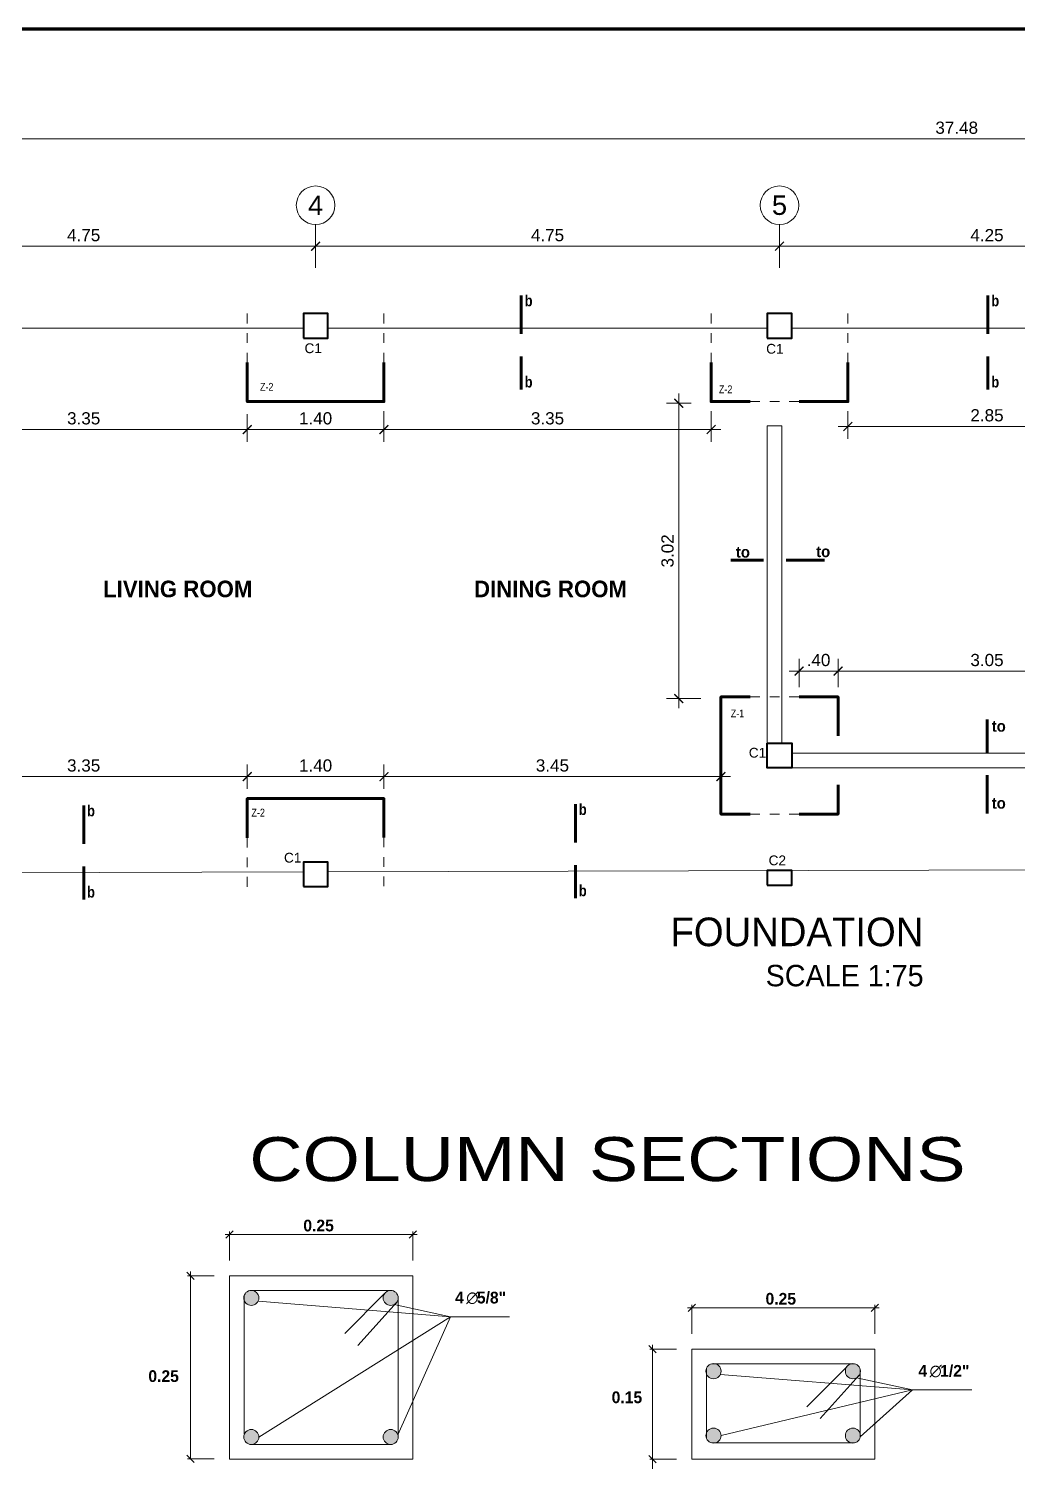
# Model space of a CAD drawing. Header units: millimetres. Extents: x 565 to 912, y 163 to 192.
# Drawn here: x 650.92 to 661.05, y 176.86 to 191.72 of the extents above; entities that cross this region are included whole.
import ezdxf

# ---------------------------------------------------------------- set-up
doc = ezdxf.new("R2010")
doc.units = ezdxf.units.MM
doc.header["$LTSCALE"] = 0.0125
doc.linetypes.add('DASHED2', pattern=[9.525, 6.35, -3.175])
for name, color, linetype, lineweight in [('ACOTACION', 76, 'Continuous', 25), ('CASCO', 30, 'Continuous', 15), ('COLUMNAS', 162, 'Continuous', 40), ('COTAS', 9, 'Continuous', 9), ('cotas_v', 130, 'Continuous', 20), ('MARKO', 186, 'Continuous', 80), ('p2', 2, 'Continuous', 20), ('proy', 254, 'Continuous', 0), ('PROYECCCIONES', 9, 'DASHED2', 9), ('TEXTO', 6, 'Continuous', 15), ('ZAPATAS', 80, 'Continuous', 60)]:
    doc.layers.add(name, color=color, linetype=linetype, lineweight=lineweight)
doc.styles.add('ARIAL', font='arial.ttf')
doc.styles.add('NOMBRE-2', font='arial.ttf')
doc.styles.add('op', font='romab___.ttf')
doc.styles.add('Roman', font='')
doc.styles.get('Roman').set_extended_font_data('American Classic', bold=True)
doc.dimstyles.new('PLANTA', dxfattribs={"dimtxt": 0.125, "dimasz": 0.09, "dimexe": 0.125, "dimexo": 0.1, "dimgap": 0.05, "dimtad": 1, "dimzin": 4, "dimdsep": 46, "dimtxsty": 'NOMBRE-2', "dimblk1": 'ARCHTICK', "dimblk2": 'ARCHTICK', "dimsah": 1, "dimcen": 0, "dimdle": 0.1, "dimclrd": 1, "dimclre": 1, "dimclrt": 256, "dimadec": 0, "dimazin": 0, "dimtfac": 1, "dimtmove": 1, "dimatfit": 3, "dimldrblk": 'ARCHTICK', "dimfxl": 0, "dimtolj": 1, "dimtzin": 0, "dimlwd": 0, "dimlwe": 0, "dimarcsym": 0})

# ---------------------------------------------------------------- blocks, each defined once
blk = doc.blocks.new('_ARCHTICK')
at = {"color": 0, "linetype": 'ByBlock', "const_width": 0.15}
blk.add_lwpolyline([(-0.5, -0.5), (0.5, 0.5)], dxfattribs=at)
blk = doc.blocks.new('*D431')
at = {"layer": 'COTAS', "color": 1, "lineweight": 0, "transparency": 16777216}
for p, q in [((649.104, 189.594), (649.104, 189.619)), ((653.854, 189.594), (653.854, 189.619)), ((649.004, 189.494), (653.954, 189.494))]:
    blk.add_line(p, q, dxfattribs=at)
at = {"layer": 'Defpoints', "color": 0, "transparency": 16777216}
for p in [(649.104, 189.494), (653.854, 189.494), (653.854, 189.494)]:
    blk.add_point(p, dxfattribs=at)
at = {"layer": 'COTAS', "color": 1, "lineweight": 0, "transparency": 16777216, "xscale": 0.09, "yscale": 0.09, "zscale": 0.09, "rotation": 180}
blk.add_blockref('_ARCHTICK', (649.104, 189.494), dxfattribs=at)
at = {"layer": 'COTAS', "color": 1, "lineweight": 0, "transparency": 16777216, "xscale": 0.09, "yscale": 0.09, "zscale": 0.09}
blk.add_blockref('_ARCHTICK', (653.854, 189.494), dxfattribs=at)
at = {"layer": 'COTAS', "transparency": 16777216, "insert": (651.479, 189.607), "char_height": 0.125, "attachment_point": 5, "style": 'NOMBRE-2'}
blk.add_mtext('\\A1;4.75', dxfattribs=at)
blk = doc.blocks.new('*D432')
at = {"layer": 'COTAS', "color": 1, "lineweight": 0, "transparency": 16777216}
for p, q in [((653.854, 189.594), (653.854, 189.619)), ((658.604, 189.594), (658.604, 189.619)), ((653.754, 189.494), (658.704, 189.494))]:
    blk.add_line(p, q, dxfattribs=at)
at = {"layer": 'Defpoints', "color": 0, "transparency": 16777216}
for p in [(653.854, 189.494), (658.604, 189.494), (658.604, 189.494)]:
    blk.add_point(p, dxfattribs=at)
at = {"layer": 'COTAS', "color": 1, "lineweight": 0, "transparency": 16777216, "xscale": 0.09, "yscale": 0.09, "zscale": 0.09, "rotation": 180}
blk.add_blockref('_ARCHTICK', (653.854, 189.494), dxfattribs=at)
at = {"layer": 'COTAS', "color": 1, "lineweight": 0, "transparency": 16777216, "xscale": 0.09, "yscale": 0.09, "zscale": 0.09}
blk.add_blockref('_ARCHTICK', (658.604, 189.494), dxfattribs=at)
at = {"layer": 'COTAS', "transparency": 16777216, "insert": (656.229, 189.607), "char_height": 0.125, "attachment_point": 5, "style": 'NOMBRE-2'}
blk.add_mtext('\\A1;4.75', dxfattribs=at)
blk = doc.blocks.new('*D433')
at = {"layer": 'COTAS', "color": 1, "lineweight": 0, "transparency": 16777216}
for p, q in [((658.604, 189.594), (658.604, 189.619)), ((662.854, 189.594), (662.854, 189.619)), ((658.504, 189.494), (662.954, 189.494))]:
    blk.add_line(p, q, dxfattribs=at)
at = {"layer": 'Defpoints', "color": 0, "transparency": 16777216}
for p in [(658.604, 189.494), (662.854, 189.494), (662.854, 189.494)]:
    blk.add_point(p, dxfattribs=at)
at = {"layer": 'COTAS', "color": 1, "lineweight": 0, "transparency": 16777216, "xscale": 0.09, "yscale": 0.09, "zscale": 0.09, "rotation": 180}
blk.add_blockref('_ARCHTICK', (658.604, 189.494), dxfattribs=at)
at = {"layer": 'COTAS', "color": 1, "lineweight": 0, "transparency": 16777216, "xscale": 0.09, "yscale": 0.09, "zscale": 0.09}
blk.add_blockref('_ARCHTICK', (662.854, 189.494), dxfattribs=at)
at = {"layer": 'COTAS', "transparency": 16777216, "insert": (660.729, 189.607), "char_height": 0.125, "attachment_point": 5, "style": 'NOMBRE-2'}
blk.add_mtext('\\A1;4.25', dxfattribs=at)
blk = doc.blocks.new('*D444')
at = {"layer": 'COTAS', "color": 1, "lineweight": 0, "transparency": 16777216}
for p, q in [((641.679, 190.14), (641.679, 190.718)), ((679.159, 190.14), (679.159, 190.718)), ((641.579, 190.593), (679.259, 190.593))]:
    blk.add_line(p, q, dxfattribs=at)
at = {"layer": 'Defpoints', "color": 0, "transparency": 16777216}
for p in [(679.159, 190.593), (641.679, 190.04), (679.159, 190.04)]:
    blk.add_point(p, dxfattribs=at)
at = {"layer": 'COTAS', "color": 1, "lineweight": 0, "transparency": 16777216, "xscale": 0.09, "yscale": 0.09, "zscale": 0.09, "rotation": 180}
blk.add_blockref('_ARCHTICK', (641.679, 190.593), dxfattribs=at)
at = {"layer": 'COTAS', "color": 1, "lineweight": 0, "transparency": 16777216, "xscale": 0.09, "yscale": 0.09, "zscale": 0.09}
blk.add_blockref('_ARCHTICK', (679.159, 190.593), dxfattribs=at)
at = {"layer": 'COTAS', "transparency": 16777216, "insert": (660.419, 190.707), "char_height": 0.125, "attachment_point": 5, "style": 'NOMBRE-2'}
blk.add_mtext('\\A1;37.48', dxfattribs=at)
blk = doc.blocks.new('*D371')
at = {"layer": 'COTAS', "color": 1, "lineweight": 0, "transparency": 16777216}
for p, q in [((649.804, 187.775), (649.804, 187.492)), ((653.154, 187.775), (653.154, 187.492)), ((649.704, 187.617), (653.254, 187.617))]:
    blk.add_line(p, q, dxfattribs=at)
at = {"layer": 'Defpoints', "color": 0, "transparency": 16777216}
for p in [(649.804, 187.875), (653.154, 187.875), (653.154, 187.617)]:
    blk.add_point(p, dxfattribs=at)
at = {"layer": 'COTAS', "color": 1, "lineweight": 0, "transparency": 16777216, "xscale": 0.09, "yscale": 0.09, "zscale": 0.09, "rotation": 180}
blk.add_blockref('_ARCHTICK', (649.804, 187.617), dxfattribs=at)
at = {"layer": 'COTAS', "color": 1, "lineweight": 0, "transparency": 16777216, "xscale": 0.09, "yscale": 0.09, "zscale": 0.09}
blk.add_blockref('_ARCHTICK', (653.154, 187.617), dxfattribs=at)
at = {"layer": 'COTAS', "transparency": 16777216, "insert": (651.479, 187.731), "char_height": 0.125, "attachment_point": 5, "style": 'NOMBRE-2'}
blk.add_mtext('\\A1;3.35', dxfattribs=at)
blk = doc.blocks.new('*D372')
at = {"layer": 'COTAS', "color": 1, "lineweight": 0, "transparency": 16777216}
for p, q in [((653.154, 187.775), (653.154, 187.492)), ((654.554, 187.804), (654.554, 187.492)), ((653.054, 187.617), (654.654, 187.617))]:
    blk.add_line(p, q, dxfattribs=at)
at = {"layer": 'Defpoints', "color": 0, "transparency": 16777216}
for p in [(653.154, 187.875), (654.554, 187.904), (654.554, 187.617)]:
    blk.add_point(p, dxfattribs=at)
at = {"layer": 'COTAS', "color": 1, "lineweight": 0, "transparency": 16777216, "xscale": 0.09, "yscale": 0.09, "zscale": 0.09, "rotation": 180}
blk.add_blockref('_ARCHTICK', (653.154, 187.617), dxfattribs=at)
at = {"layer": 'COTAS', "color": 1, "lineweight": 0, "transparency": 16777216, "xscale": 0.09, "yscale": 0.09, "zscale": 0.09}
blk.add_blockref('_ARCHTICK', (654.554, 187.617), dxfattribs=at)
at = {"layer": 'COTAS', "transparency": 16777216, "insert": (653.854, 187.731), "char_height": 0.125, "attachment_point": 5, "style": 'NOMBRE-2'}
blk.add_mtext('\\A1;1.40', dxfattribs=at)
blk = doc.blocks.new('*D373')
at = {"layer": 'COTAS', "color": 1, "lineweight": 0, "transparency": 16777216}
for p, q in [((654.554, 187.804), (654.554, 187.492)), ((657.904, 187.804), (657.904, 187.492)), ((654.454, 187.617), (658.004, 187.617))]:
    blk.add_line(p, q, dxfattribs=at)
at = {"layer": 'Defpoints', "color": 0, "transparency": 16777216}
for p in [(654.554, 187.904), (657.904, 187.904), (657.904, 187.617)]:
    blk.add_point(p, dxfattribs=at)
at = {"layer": 'COTAS', "color": 1, "lineweight": 0, "transparency": 16777216, "xscale": 0.09, "yscale": 0.09, "zscale": 0.09, "rotation": 180}
blk.add_blockref('_ARCHTICK', (654.554, 187.617), dxfattribs=at)
at = {"layer": 'COTAS', "color": 1, "lineweight": 0, "transparency": 16777216, "xscale": 0.09, "yscale": 0.09, "zscale": 0.09}
blk.add_blockref('_ARCHTICK', (657.904, 187.617), dxfattribs=at)
at = {"layer": 'COTAS', "transparency": 16777216, "insert": (656.229, 187.731), "char_height": 0.125, "attachment_point": 5, "style": 'NOMBRE-2'}
blk.add_mtext('\\A1;3.35', dxfattribs=at)
blk = doc.blocks.new('*D374')
at = {"layer": 'COTAS', "color": 1, "lineweight": 0, "transparency": 16777216}
for p, q in [((659.304, 187.804), (659.304, 187.523)), ((662.154, 187.804), (662.154, 187.523)), ((659.204, 187.648), (662.254, 187.648))]:
    blk.add_line(p, q, dxfattribs=at)
at = {"layer": 'Defpoints', "color": 0, "transparency": 16777216}
for p in [(659.304, 187.904), (662.154, 187.904), (662.154, 187.648)]:
    blk.add_point(p, dxfattribs=at)
at = {"layer": 'COTAS', "color": 1, "lineweight": 0, "transparency": 16777216, "xscale": 0.09, "yscale": 0.09, "zscale": 0.09, "rotation": 180}
blk.add_blockref('_ARCHTICK', (659.304, 187.648), dxfattribs=at)
at = {"layer": 'COTAS', "color": 1, "lineweight": 0, "transparency": 16777216, "xscale": 0.09, "yscale": 0.09, "zscale": 0.09}
blk.add_blockref('_ARCHTICK', (662.154, 187.648), dxfattribs=at)
at = {"layer": 'COTAS', "transparency": 16777216, "insert": (660.729, 187.762), "char_height": 0.125, "attachment_point": 5, "style": 'NOMBRE-2'}
blk.add_mtext('\\A1;2.85', dxfattribs=at)
blk = doc.blocks.new('*D394')
at = {"layer": 'COTAS', "color": 1, "lineweight": 0, "transparency": 16777216}
for p, q in [((658.804, 184.979), (658.804, 185.268)), ((659.204, 184.979), (659.204, 185.268)), ((658.704, 185.143), (659.304, 185.143))]:
    blk.add_line(p, q, dxfattribs=at)
at = {"layer": 'Defpoints', "color": 0, "transparency": 16777216}
for p in [(659.204, 185.143), (658.804, 184.879), (659.204, 184.879)]:
    blk.add_point(p, dxfattribs=at)
at = {"layer": 'COTAS', "color": 1, "lineweight": 0, "transparency": 16777216, "xscale": 0.09, "yscale": 0.09, "zscale": 0.09, "rotation": 180}
blk.add_blockref('_ARCHTICK', (658.804, 185.143), dxfattribs=at)
at = {"layer": 'COTAS', "color": 1, "lineweight": 0, "transparency": 16777216, "xscale": 0.09, "yscale": 0.09, "zscale": 0.09}
blk.add_blockref('_ARCHTICK', (659.204, 185.143), dxfattribs=at)
at = {"layer": 'COTAS', "transparency": 16777216, "insert": (659.004, 185.256), "char_height": 0.125, "attachment_point": 5, "style": 'NOMBRE-2'}
blk.add_mtext('\\A1;.40', dxfattribs=at)
blk = doc.blocks.new('*D395')
at = {"layer": 'COTAS', "color": 1, "lineweight": 0, "transparency": 16777216}
for p, q in [((659.204, 184.979), (659.204, 185.268)), ((662.254, 184.979), (662.254, 185.268)), ((659.104, 185.143), (662.354, 185.143))]:
    blk.add_line(p, q, dxfattribs=at)
at = {"layer": 'Defpoints', "color": 0, "transparency": 16777216}
for p in [(662.254, 185.143), (659.204, 184.879), (662.254, 184.879)]:
    blk.add_point(p, dxfattribs=at)
at = {"layer": 'COTAS', "color": 1, "lineweight": 0, "transparency": 16777216, "xscale": 0.09, "yscale": 0.09, "zscale": 0.09, "rotation": 180}
blk.add_blockref('_ARCHTICK', (659.204, 185.143), dxfattribs=at)
at = {"layer": 'COTAS', "color": 1, "lineweight": 0, "transparency": 16777216, "xscale": 0.09, "yscale": 0.09, "zscale": 0.09}
blk.add_blockref('_ARCHTICK', (662.254, 185.143), dxfattribs=at)
at = {"layer": 'COTAS', "transparency": 16777216, "insert": (660.729, 185.256), "char_height": 0.125, "attachment_point": 5, "style": 'NOMBRE-2'}
blk.add_mtext('\\A1;3.05', dxfattribs=at)
blk = doc.blocks.new('*D397')
at = {"layer": 'COTAS', "color": 1, "lineweight": 0, "transparency": 16777216}
for p, q in [((654.554, 183.937), (654.554, 184.187)), ((658.004, 183.937), (658.004, 184.187)), ((654.454, 184.062), (658.104, 184.062))]:
    blk.add_line(p, q, dxfattribs=at)
at = {"layer": 'Defpoints', "color": 0, "transparency": 16777216}
for p in [(658.004, 184.062), (654.554, 183.837), (658.004, 183.837)]:
    blk.add_point(p, dxfattribs=at)
at = {"layer": 'COTAS', "color": 1, "lineweight": 0, "transparency": 16777216, "xscale": 0.09, "yscale": 0.09, "zscale": 0.09, "rotation": 180}
blk.add_blockref('_ARCHTICK', (654.554, 184.062), dxfattribs=at)
at = {"layer": 'COTAS', "color": 1, "lineweight": 0, "transparency": 16777216, "xscale": 0.09, "yscale": 0.09, "zscale": 0.09}
blk.add_blockref('_ARCHTICK', (658.004, 184.062), dxfattribs=at)
at = {"layer": 'COTAS', "transparency": 16777216, "insert": (656.279, 184.176), "char_height": 0.125, "attachment_point": 5, "style": 'NOMBRE-2'}
blk.add_mtext('\\A1;3.45', dxfattribs=at)
blk = doc.blocks.new('*D398')
at = {"layer": 'COTAS', "color": 1, "lineweight": 0, "transparency": 16777216}
for p, q in [((653.154, 183.937), (653.154, 184.187)), ((654.554, 183.937), (654.554, 184.187)), ((654.654, 184.062), (653.054, 184.062))]:
    blk.add_line(p, q, dxfattribs=at)
at = {"layer": 'Defpoints', "color": 0, "transparency": 16777216}
for p in [(653.154, 184.062), (653.154, 183.837), (654.554, 183.837)]:
    blk.add_point(p, dxfattribs=at)
at = {"layer": 'COTAS', "color": 1, "lineweight": 0, "transparency": 16777216, "xscale": 0.09, "yscale": 0.09, "zscale": 0.09, "rotation": 180}
blk.add_blockref('_ARCHTICK', (653.154, 184.062), dxfattribs=at)
at = {"layer": 'COTAS', "color": 1, "lineweight": 0, "transparency": 16777216, "xscale": 0.09, "yscale": 0.09, "zscale": 0.09}
blk.add_blockref('_ARCHTICK', (654.554, 184.062), dxfattribs=at)
at = {"layer": 'COTAS', "transparency": 16777216, "insert": (653.854, 184.176), "char_height": 0.125, "attachment_point": 5, "style": 'NOMBRE-2'}
blk.add_mtext('\\A1;1.40', dxfattribs=at)
blk = doc.blocks.new('*D399')
at = {"layer": 'COTAS', "color": 1, "lineweight": 0, "transparency": 16777216}
for p, q in [((649.804, 183.924), (649.804, 184.187)), ((653.154, 183.937), (653.154, 184.187)), ((653.254, 184.062), (649.704, 184.062))]:
    blk.add_line(p, q, dxfattribs=at)
at = {"layer": 'Defpoints', "color": 0, "transparency": 16777216}
for p in [(649.804, 184.062), (649.804, 183.824), (653.154, 183.837)]:
    blk.add_point(p, dxfattribs=at)
at = {"layer": 'COTAS', "color": 1, "lineweight": 0, "transparency": 16777216, "xscale": 0.09, "yscale": 0.09, "zscale": 0.09, "rotation": 180}
blk.add_blockref('_ARCHTICK', (649.804, 184.062), dxfattribs=at)
at = {"layer": 'COTAS', "color": 1, "lineweight": 0, "transparency": 16777216, "xscale": 0.09, "yscale": 0.09, "zscale": 0.09}
blk.add_blockref('_ARCHTICK', (653.154, 184.062), dxfattribs=at)
at = {"layer": 'COTAS', "transparency": 16777216, "insert": (651.479, 184.176), "char_height": 0.125, "attachment_point": 5, "style": 'NOMBRE-2'}
blk.add_mtext('\\A1;3.35', dxfattribs=at)
blk = doc.blocks.new('*D408')
at = {"layer": 'COTAS', "color": 1, "lineweight": 0, "transparency": 16777216}
for p, q in [((657.572, 187.986), (657.572, 184.762)), ((657.7, 187.886), (657.447, 187.886)), ((657.8, 184.862), (657.447, 184.862))]:
    blk.add_line(p, q, dxfattribs=at)
at = {"layer": 'Defpoints', "color": 0, "transparency": 16777216}
for p in [(657.8, 187.886), (657.572, 184.862), (657.9, 184.862)]:
    blk.add_point(p, dxfattribs=at)
at = {"layer": 'COTAS', "color": 1, "lineweight": 0, "transparency": 16777216, "xscale": 0.09, "yscale": 0.09, "zscale": 0.09}
for p, rotation in [((657.572, 187.886), 90), ((657.572, 184.862), 270)]:
    blk.add_blockref('_ARCHTICK', p, dxfattribs=dict(at, rotation=rotation))
at = {"layer": 'COTAS', "transparency": 16777216, "insert": (657.458, 186.374), "char_height": 0.125, "attachment_point": 5, "rotation": 90, "style": 'NOMBRE-2'}
blk.add_mtext('\\A1;3.02', dxfattribs=at)

msp = doc.modelspace()

# ---------------------------------------------------------------- hatches: boundary and pattern name
at = {"layer": 'proy'}
h = msp.add_hatch(color=256, dxfattribs=at)
h.paths.add_polyline_path([(653.27261, 178.72367, 0.3536814), (653.21172, 178.79898), (653.17946, 178.79898, 0.25393685), (653.12364, 178.75117), (653.12364, 178.69617, 0.83229972)])
h.paths.add_polyline_path([(654.68792, 178.68238, 0.0961785), (654.69864, 178.70971), (654.69864, 178.73763, 0.30318752), (654.63903, 178.79898), (654.60677, 178.79898, 0.3536814), (654.54587, 178.72367, 0.62683842), (654.67066, 178.66324)])
h.paths.add_polyline_path([(654.54587, 177.2993, 0.3536814), (654.60677, 177.22398), (654.63903, 177.22398, 0.3536814), (654.69992, 177.2993, 1)])
h.paths.add_polyline_path([(653.17946, 177.22398), (653.21172, 177.22398, 0.3536814), (653.27261, 177.2993, 1), (653.11857, 177.2993, 0.3536814)])
h = msp.add_hatch(color=256, dxfattribs=at)
h.paths.add_polyline_path([(657.94454, 178.04898), (657.91228, 178.04898, 0.25393685), (657.85646, 178.00117), (657.85646, 177.94617, 0.83229972), (658.00543, 177.97367, 0.3536814)])
h.paths.add_polyline_path([(658.00543, 177.31346, 0.83229972), (657.85646, 177.34096), (657.85646, 177.28596, 0.25393685), (657.91228, 177.23814), (657.94454, 177.23814, 0.3536814)])
h.paths.add_polyline_path([(659.43146, 177.32742, 0.91277057), (659.27869, 177.31346, 0.3536814), (659.33958, 177.23814), (659.37185, 177.23814, 0.30318752), (659.43146, 177.29949)])
h.paths.add_polyline_path([(659.43146, 177.98763, 0.30318752), (659.37185, 178.04898), (659.33958, 178.04898, 0.3536814), (659.27869, 177.97367, 0.62683842), (659.40348, 177.91324), (659.42073, 177.93238, 0.0961785), (659.43146, 177.95971)])

# ---------------------------------------------------------------- linework, layer by layer
at = {"color": 0, "linetype": 'ByBlock'}
for p, q in [((653.01114, 179.40994), (652.93614, 179.33494)), ((654.81114, 179.33494), (654.88614, 179.40994)), ((652.60996, 178.91148), (652.53496, 178.98648)), ((657.74396, 178.65994), (657.66896, 178.58494)), ((659.54396, 178.58494), (659.61896, 178.65994)), ((657.34277, 178.16148), (657.26777, 178.23648)), ((652.53496, 177.11452), (652.60996, 177.03952)), ((657.26777, 177.11148), (657.34277, 177.03648))]:
    msp.add_line(p, q, dxfattribs=at)
at = {"layer": 'ACOTACION', "color": 1, "lineweight": 9}
for p, q in [((652.92864, 179.37244), (654.89364, 179.37244)), ((652.57246, 178.99398), (652.57246, 177.07702)), ((657.66146, 178.62244), (659.62646, 178.62244)), ((657.30527, 178.24398), (657.30527, 176.97305))]:
    msp.add_line(p, q, dxfattribs=at)
at = {"layer": 'ACOTACION', "color": 2, "lineweight": 5}
for p, q in [((652.97364, 179.10723), (652.97364, 179.40244)), ((654.84864, 179.10723), (654.84864, 179.40244)), ((652.81539, 178.94898), (652.54246, 178.94898)), ((657.70646, 178.35723), (657.70646, 178.65244)), ((659.58146, 178.35723), (659.58146, 178.65244)), ((657.54821, 178.19898), (657.27527, 178.19898)), ((652.81539, 177.07702), (652.54246, 177.07702)), ((657.54821, 177.07398), (657.27527, 177.07398))]:
    msp.add_line(p, q, dxfattribs=at)
at = {"layer": 'CASCO'}
for p, q in [((649.22915, 188.65384), (653.72915, 188.65384)), ((653.97915, 188.65384), (658.47915, 188.65384)), ((658.72915, 188.65384), (662.72915, 188.65384)), ((658.47915, 187.65384), (658.47915, 184.40401)), ((658.47915, 187.65384), (658.62915, 187.65384)), ((658.62915, 187.65384), (658.62915, 184.40401)), ((658.72915, 184.30384), (662.72915, 184.30384)), ((658.72915, 184.15384), (662.72915, 184.15401)), ((649.22915, 183.07436), (653.72915, 183.08659)), ((653.97915, 183.08726), (677.27915, 183.15058))]:
    msp.add_line(p, q, dxfattribs=at)
at = {"layer": 'COLUMNAS'}
for points in [[(653.72915, 188.55384), (653.97915, 188.55384), (653.97915, 188.80384), (653.72915, 188.80384)], [(658.47915, 188.55384), (658.72915, 188.55384), (658.72915, 188.80384), (658.47915, 188.80384)], [(658.47915, 184.40401), (658.72915, 184.40401), (658.72915, 184.15401), (658.47915, 184.15401)], [(653.72915, 182.93658), (653.97915, 182.93658), (653.97915, 183.18658), (653.72915, 183.18658)], [(658.47915, 182.95017), (658.72915, 182.95017), (658.72942, 183.10017), (658.47942, 183.09949)]]:
    msp.add_lwpolyline(points, close=True, dxfattribs=at)
at = {"layer": 'MARKO'}
msp.add_lwpolyline([(634.72436, 191.71852), (634.72436, 163.21852), (698.31762, 163.21852), (698.31762, 191.71852)], close=True, dxfattribs=at)
at = {"layer": 'p2'}
for p, q in [((653.17946, 178.79898), (654.63903, 178.79898)), ((654.55959, 178.76755), (654.15242, 178.35935)), ((653.12364, 177.3268), (653.12364, 178.75117)), ((654.68792, 178.68238), (654.28706, 178.23792)), ((654.69864, 178.73763), (654.69864, 177.31326)), ((657.91228, 178.04898), (659.37185, 178.04898)), ((659.29241, 178.01755), (658.88524, 177.60935)), ((657.85646, 177.28596), (657.85646, 178.00117)), ((659.42073, 177.93238), (659.01988, 177.48792)), ((659.43146, 177.98763), (659.43146, 177.29949)), ((653.17946, 177.22398), (654.63903, 177.22398)), ((657.91228, 177.23814), (659.37185, 177.23814))]:
    msp.add_line(p, q, dxfattribs=at)
for centre in [(653.19559, 178.72367), (654.6229, 178.72367), (657.92841, 177.97367), (659.35572, 177.97367), (653.19559, 177.2993), (654.6229, 177.2993), (657.92841, 177.31346), (659.35572, 177.31346)]:
    msp.add_circle(centre, 0.07702, dxfattribs=at)
at = {"layer": 'proy'}
for p, q in [((652.97364, 177.07398), (652.97364, 178.94898)), ((652.97364, 178.94898), (654.84864, 178.94898)), ((654.84864, 178.94898), (654.84864, 177.07398)), ((655.23478, 178.53113), (653.2652, 178.69071)), ((655.23478, 178.53113), (654.65872, 178.65549)), ((655.23478, 178.53113), (653.27261, 177.2993)), ((655.23478, 178.53113), (654.69617, 177.32304)), ((655.84008, 178.53113), (655.23478, 178.53113)), ((659.58146, 178.19898), (657.70646, 178.19898)), ((657.70646, 178.19898), (657.70646, 177.07398)), ((659.58146, 177.07398), (659.58146, 178.19898)), ((659.9676, 177.78113), (657.99802, 177.94071)), ((659.9676, 177.78113), (659.39154, 177.90549)), ((659.9676, 177.78113), (658.00543, 177.31346)), ((659.9676, 177.78113), (659.43146, 177.29949)), ((660.57289, 177.78113), (659.9676, 177.78113)), ((654.84864, 177.07398), (652.97364, 177.07398)), ((657.70646, 177.07398), (659.58146, 177.07398))]:
    msp.add_line(p, q, dxfattribs=at)
at = {"layer": 'PROYECCCIONES'}
for p, q in [((653.15415, 188.30384), (653.15415, 188.80384)), ((654.55415, 188.30384), (654.55415, 188.80384)), ((657.90415, 188.30384), (657.90415, 188.80384)), ((659.30415, 188.30384), (659.30415, 188.80384)), ((658.30415, 187.90384), (658.80415, 187.90384)), ((658.30415, 184.87893), (658.80415, 184.87893)), ((658.30415, 183.67893), (658.80415, 183.67893)), ((653.15415, 183.43502), (653.15415, 182.93502)), ((654.55415, 183.43884), (654.55415, 182.93884))]:
    msp.add_line(p, q, dxfattribs=at)
at = {"layer": 'TEXTO'}
for p, q in [((653.85415, 189.27162), (653.85415, 189.71542)), ((658.60415, 189.27162), (658.60415, 189.71542))]:
    msp.add_line(p, q, dxfattribs=at)
for centre in [(653.85415, 189.91334), (658.60415, 189.91334)]:
    msp.add_circle(centre, 0.19792, dxfattribs=at)
at = {"layer": 'ZAPATAS'}
for p, q in [((655.96028, 188.98862), (655.96028, 188.59671)), ((660.73864, 188.98862), (660.73864, 188.59671)), ((655.96028, 188.02775), (655.96028, 188.36448)), ((660.73864, 188.02775), (660.73864, 188.36448)), ((658.10494, 186.27893), (658.44167, 186.27893)), ((659.0658, 186.27893), (658.67389, 186.27893)), ((660.72915, 184.64721), (660.72915, 184.31048)), ((660.72915, 183.68634), (660.72915, 184.07825)), ((651.47915, 183.76525), (651.47915, 183.37334)), ((656.51471, 183.77899), (656.51471, 183.38708)), ((651.47915, 182.80438), (651.47915, 183.14111)), ((656.51471, 182.81813), (656.51471, 183.15486))]:
    msp.add_line(p, q, dxfattribs=at)
for points in [[(653.15415, 188.30384), (653.15415, 187.90384), (654.55415, 187.90384), (654.55415, 188.30384)], [(657.90415, 188.30384), (657.90415, 187.90384), (658.30415, 187.90384)], [(658.80415, 187.90384), (659.30415, 187.90384), (659.30415, 188.30384)], [(658.30415, 184.87893), (658.00415, 184.87893), (658.00415, 183.67893), (658.30415, 183.67893)], [(659.20415, 184.47884), (659.20415, 184.87893), (658.80415, 184.87893)], [(658.80415, 183.67893), (659.20415, 183.67893), (659.20415, 183.97884)], [(654.55415, 183.43884), (654.55415, 183.83658), (653.15415, 183.83658), (653.15415, 183.43502)]]:
    msp.add_lwpolyline(points, dxfattribs=at)

# ---------------------------------------------------------------- texts
at = {"layer": 'COLUMNAS', "attachment_point": 1, "style": 'NOMBRE-2'}
for s, insert, char_height in [('{\\fVineta BT|b0|i0|c0|p82;FOUNDATION}', (657.48759, 182.61894), 0.2929546), ('{\\fVineta BT|b0|i0|c0|p82;SCALE 1:75}', (658.4627, 182.13464), 0.219716)]:
    msp.add_mtext(s, dxfattribs=dict(at, insert=insert, char_height=char_height))
at = {"layer": 'cotas_v', "color": 3, "style": 'Roman'}
for s, p in [('0.25', (653.72829, 179.40503)), ('4', (655.28234, 178.66704)), ('∅', (655.39663, 178.66704)), ('5/8"', (655.5052, 178.66704)), ('0.25', (658.4611, 178.65503)), ('4', (660.02659, 177.91704)), ('∅', (660.14087, 177.91704)), ('1/2"', (660.24945, 177.91704)), ('0.25', (652.14128, 177.86288)), ('0.15', (656.88552, 177.64565))]:
    msp.add_text(s, height=0.12, dxfattribs=at).set_placement(p)
at = {"layer": 'cotas_v', "char_height": 0.1139268, "attachment_point": 1, "style": 'NOMBRE-2'}
for s, insert in [('{\\fArial Narrow|b1|i0|c0|p34;b}', (655.99537, 188.99313)), ('{\\fArial Narrow|b1|i0|c0|p34;b}', (660.77374, 188.99313)), ('{\\fArial Narrow|b1|i0|c0|p34;b}', (655.99537, 188.16128)), ('{\\fArial Narrow|b1|i0|c0|p34;b}', (660.77374, 188.16128)), ('{\\fAritol Ntorrow|b1|i0|c0|p34;to}', (658.15791, 186.41948)), ('{\\fAritol Ntorrow|b1|i0|c0|p34;to}', (658.97981, 186.42457)), ('{\\fAritol Ntorrow|b1|i0|c0|p34;to}', (660.77753, 184.63658)), ('{\\fAritol Ntorrow|b1|i0|c0|p34;to}', (660.77753, 183.84827)), ('{\\fArial Narrow|b1|i0|c0|p34;b}', (651.51425, 183.76976)), ('{\\fArial Narrow|b1|i0|c0|p34;b}', (656.5498, 183.78351)), ('{\\fArial Narrow|b1|i0|c0|p34;b}', (651.51425, 182.93791)), ('{\\fArial Narrow|b1|i0|c0|p34;b}', (656.5498, 182.95165))]:
    msp.add_mtext(s, dxfattribs=dict(at, insert=insert))
at = {"layer": 'proy', "style": 'op'}
for s, p in [('LIVING ROOM', (651.67802, 185.89948)), ('DINING ROOM', (655.47626, 185.89948))]:
    msp.add_text(s, height=0.17, dxfattribs=at).set_placement(p)
at = {"layer": 'TEXTO', "color": 6, "style": 'ARIAL', "width": 1.2}
msp.add_text('COLUMN SECTIONS', height=0.45, dxfattribs=at).set_placement((653.17557, 179.92039))
at = {"layer": 'TEXTO', "attachment_point": 5, "style": 'ARIAL'}
for s, insert, char_height in [('4', (653.85415, 189.91334), 0.2), ('5', (658.60415, 189.91334), 0.2), ('C1', (653.82966, 188.44848), 0.1), ('C1', (658.55694, 188.44322), 0.1), ('{\\fArial Narrow|b0|i0|c0|p34;Z-2}', (653.35317, 188.05403), 0.08), ('{\\fArial Narrow|b0|i0|c0|p34;Z-2}', (658.05251, 188.0287), 0.08), ('{\\fArial Narrow|b0|i0|c0|p34;Z-1}', (658.17416, 184.70948), 0.08), ('C1', (658.379, 184.30643), 0.1), ('{\\fArial Narrow|b0|i0|c0|p34;Z-2}', (653.26612, 183.69381), 0.08), ('C1', (653.6194, 183.23156), 0.1), ('C2', (658.58203, 183.20408), 0.1)]:
    msp.add_mtext(s, dxfattribs=dict(at, insert=insert, char_height=char_height))

# ---------------------------------------------------------------- dimensions: what is measured, and where the dimension line sits
at = {"layer": 'COTAS'}
for base, p1, p2, picture, middle in [((679.15915, 190.59279), (641.67915, 190.04013), (679.15915, 190.04013), '*D444', (660.41915, 190.70666)), ((653.85415, 189.49352), (649.10415, 189.49352), (653.85415, 189.49352), '*D431', (651.47915, 189.60709)), ((658.60415, 189.49352), (653.85415, 189.49352), (658.60415, 189.49352), '*D432', (656.22915, 189.60709)), ((662.85415, 189.49352), (658.60415, 189.49352), (662.85415, 189.49352), '*D433', (660.72915, 189.60734)), ((653.15415, 187.61676), (649.80415, 187.87509), (653.15415, 187.87509), '*D371', (651.47915, 187.73062)), ((654.55415, 187.61676), (653.15415, 187.87509), (654.55415, 187.90384), '*D372', (653.85415, 187.73058)), ((657.90415, 187.61676), (654.55415, 187.90384), (657.90415, 187.90384), '*D373', (656.22915, 187.73062)), ((662.15415, 187.6478), (659.30415, 187.90384), (662.15415, 187.90384), '*D374', (660.72915, 187.76162)), ((659.20415, 185.14258), (658.80415, 184.87893), (659.20415, 184.87893), '*D394', (659.00415, 185.2564)), ((662.25415, 185.14258), (659.20415, 184.87893), (662.25415, 184.87893), '*D395', (660.72915, 185.25645)), ((649.80415, 184.06168), (653.15415, 183.83658), (649.80415, 183.82368), '*D399', (651.47915, 184.17555)), ((653.15415, 184.06168), (654.55415, 183.83658), (653.15415, 183.83658), '*D398', (653.85415, 184.1755)), ((658.00415, 184.06168), (654.55415, 183.83658), (658.00415, 183.83658), '*D397', (656.27915, 184.17555))]:
    dim = msp.add_linear_dim(base=base, p1=p1, p2=p2, dimstyle='PLANTA', dxfattribs=at)
    dim.commit()
    dim.dimension.update_dxf_attribs({"geometry": picture, "text_midpoint": middle})
dim = msp.add_linear_dim(base=(657.57216, 184.86153), p1=(657.7996, 187.88644), p2=(657.8996, 184.86153), angle=90, dimstyle='PLANTA', dxfattribs=at)
dim.commit()
dim.dimension.update_dxf_attribs({"geometry": '*D408', "text_midpoint": (657.4583, 186.37398)})

doc.saveas('drawing.dxf')
